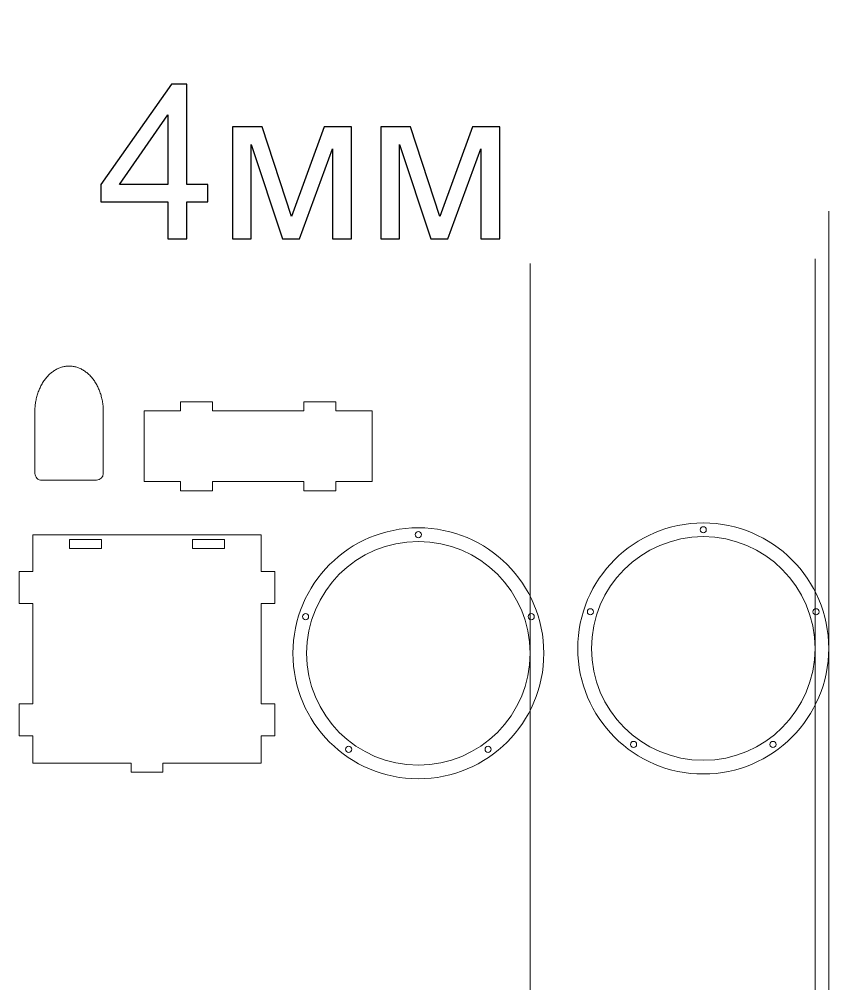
# Model space of a CAD drawing. Header units: millimetres. Extents: x -583 to 544, y -1993 to 850.
# Drawn here: x 188.7 to 543.5, y -208.2 to 214.4 of the extents above; entities that cross this region are included whole.
import ezdxf

# ---------------------------------------------------------------- set-up
doc = ezdxf.new("R2010")
doc.units = ezdxf.units.MM
doc.header["$MEASUREMENT"] = 0
doc.layers.add('layer 1', color=7, linetype='Continuous')

msp = doc.modelspace()

# ---------------------------------------------------------------- linework, layer by layer
at = {"layer": 'layer 1', "lineweight": 15}
for points, knots in [([(543.53, -61.314), (543.53, -30.9384), (518.9057, -6.314), (488.5301, -6.314), (488.5301, -6.314), (458.1544, -6.314), (433.5301, -30.9382), (433.53, -61.3139), (433.53, -61.3139), (433.5299, -91.6895), (458.1541, -116.3139), (488.5298, -116.314), (488.5298, -116.314), (518.9054, -116.3141), (543.5298, -91.6899), (543.53, -61.3143), (543.536, 849.9537), (543.53, -1883.85), (543.53, -61.314)], [0, 0, 0, 0, 0.2, 0.2, 0.2, 0.2, 0.4, 0.4, 0.4, 0.4, 0.6, 0.6, 0.6, 0.6, 1, 1, 1, 1.0003, 1.0003, 1.0003, 1.0003]), ([(412.6467, -63.4306), (412.6467, -36.3687), (390.7087, -14.4306), (363.6468, -14.4306), (363.6468, -14.4306), (336.5848, -14.4306), (314.6468, -36.3685), (314.6467, -63.4305), (314.6467, -63.4305), (314.6466, -90.4924), (336.5846, -112.4305), (363.6465, -112.4306), (363.6465, -112.4306), (390.7084, -112.4307), (412.6466, -90.4928), (412.6467, -63.4309), (412.6497, 748.4261), (412.6467, -1687.1446), (412.6467, -63.4306)], [0, 0, 0, 0, 0.2, 0.2, 0.2, 0.2, 0.4, 0.4, 0.4, 0.4, 0.6, 0.6, 0.6, 0.6, 1, 1, 1, 1.0003, 1.0003, 1.0003, 1.0003]), ([(537.53, -61.314), (537.53, -34.2521), (515.592, -12.314), (488.5301, -12.314), (488.5301, -12.314), (461.4681, -12.314), (439.5301, -34.2519), (439.53, -61.3139), (439.53, -61.3139), (439.5299, -88.3758), (461.4679, -110.3139), (488.5298, -110.314), (488.5298, -110.314), (515.5917, -110.3141), (537.5299, -88.3762), (537.53, -61.3143), (537.533, 750.5427), (537.53, -1685.028), (537.53, -61.314)], [0, 0, 0, 0, 0.2, 0.2, 0.2, 0.2, 0.4, 0.4, 0.4, 0.4, 0.6, 0.6, 0.6, 0.6, 1, 1, 1, 1.0003, 1.0003, 1.0003, 1.0003]), ([(195.5357, 42.4249), (195.5357, 42.4249), (195.5409, 42.9528), (195.5409, 42.9528), (195.5409, 42.9528), (195.5409, 42.9528), (195.5566, 43.4804), (195.5566, 43.4804), (195.5566, 43.4804), (195.5566, 43.4804), (195.5827, 44.0072), (195.5827, 44.0072), (195.5827, 44.0072), (195.5827, 44.0072), (195.6193, 44.5329), (195.6193, 44.5329), (195.6193, 44.5329), (195.6193, 44.5329), (195.6662, 45.0572), (195.6662, 45.0572), (195.6662, 45.0572), (195.6662, 45.0572), (195.7235, 45.5796), (195.7235, 45.5796), (195.7235, 45.5796), (195.7235, 45.5796), (195.7911, 46.0999), (195.7911, 46.0999), (195.7911, 46.0999), (195.7911, 46.0999), (195.869, 46.6175), (195.869, 46.6175), (195.869, 46.6175), (195.869, 46.6175), (195.9571, 47.1323), (195.9571, 47.1323), (195.9571, 47.1323), (195.9571, 47.1323), (196.0554, 47.6437), (196.0554, 47.6437), (196.0554, 47.6437), (196.0554, 47.6437), (196.1638, 48.1516), (196.1638, 48.1516), (196.1638, 48.1516), (196.1638, 48.1516), (196.2821, 48.6554), (196.2821, 48.6554), (196.2821, 48.6554), (196.2821, 48.6554), (196.4105, 49.1549), (196.4105, 49.1549), (196.4105, 49.1549), (196.4105, 49.1549), (196.5486, 49.6497), (196.5486, 49.6497), (196.5486, 49.6497), (196.5486, 49.6497), (196.6965, 50.1395), (196.6965, 50.1395), (196.6965, 50.1395), (196.6965, 50.1395), (196.8541, 50.6239), (196.8541, 50.6239), (196.8541, 50.6239), (196.8541, 50.6239), (197.0212, 51.1025), (197.0212, 51.1025), (197.0212, 51.1025), (197.0212, 51.1025), (197.1977, 51.5752), (197.1977, 51.5752), (197.1977, 51.5752), (197.1977, 51.5752), (197.3835, 52.0414), (197.3835, 52.0414), (197.3835, 52.0414), (197.3835, 52.0414), (197.5784, 52.501), (197.5784, 52.501), (197.5784, 52.501), (197.5784, 52.501), (197.7824, 52.9535), (197.7824, 52.9535), (197.7824, 52.9535), (197.7824, 52.9535), (197.9953, 53.3987), (197.9953, 53.3987), (197.9953, 53.3987), (197.9953, 53.3987), (198.217, 53.8363), (198.217, 53.8363), (198.217, 53.8363), (198.217, 53.8363), (198.4472, 54.2658), (198.4472, 54.2658), (198.4472, 54.2658), (198.4472, 54.2658), (198.6858, 54.6872), (198.6858, 54.6872), (198.6858, 54.6872), (198.6858, 54.6872), (198.9327, 55.1), (198.9327, 55.1), (198.9327, 55.1), (198.9327, 55.1), (199.1877, 55.5039), (199.1877, 55.5039), (199.1877, 55.5039), (199.1877, 55.5039), (199.4506, 55.8988), (199.4506, 55.8988), (199.4506, 55.8988), (199.4506, 55.8988), (199.7212, 56.2842), (199.7212, 56.2842), (199.7212, 56.2842), (199.7212, 56.2842), (199.9993, 56.66), (199.9993, 56.66), (199.9993, 56.66), (199.9993, 56.66), (200.2848, 57.0259), (200.2848, 57.0259), (200.2848, 57.0259), (200.2848, 57.0259), (200.5775, 57.3816), (200.5775, 57.3816), (200.5775, 57.3816), (200.5775, 57.3816), (200.877, 57.7269), (200.877, 57.7269), (200.877, 57.7269), (200.877, 57.7269), (201.1834, 58.0615), (201.1834, 58.0615), (201.1834, 58.0615), (201.1834, 58.0615), (201.4962, 58.3852), (201.4962, 58.3852), (201.4962, 58.3852), (201.4962, 58.3852), (201.8153, 58.6978), (201.8153, 58.6978), (201.8153, 58.6978), (201.8153, 58.6978), (202.1405, 58.9991), (202.1405, 58.9991), (202.1405, 58.9991), (202.1405, 58.9991), (202.4716, 59.2888), (202.4716, 59.2888), (202.4716, 59.2888), (202.4716, 59.2888), (202.8082, 59.5667), (202.8082, 59.5667), (202.8082, 59.5667), (202.8082, 59.5667), (203.1503, 59.8327), (203.1503, 59.8327), (203.1503, 59.8327), (203.1503, 59.8327), (203.4975, 60.0866), (203.4975, 60.0866), (203.4975, 60.0866), (203.4975, 60.0866), (203.8496, 60.3281), (203.8496, 60.3281), (203.8496, 60.3281), (203.8496, 60.3281), (204.2064, 60.5572), (204.2064, 60.5572), (204.2064, 60.5572), (204.2064, 60.5572), (204.5676, 60.7737), (204.5676, 60.7737), (204.5676, 60.7737), (204.5676, 60.7737), (204.9329, 60.9773), (204.9329, 60.9773), (204.9329, 60.9773), (204.9329, 60.9773), (205.3022, 61.1681), (205.3022, 61.1681), (205.3022, 61.1681), (205.3022, 61.1681), (205.6751, 61.3457), (205.6751, 61.3457), (205.6751, 61.3457), (205.6751, 61.3457), (206.0513, 61.5102), (206.0513, 61.5102), (206.0513, 61.5102), (206.0513, 61.5102), (206.4308, 61.6614), (206.4308, 61.6614), (206.4308, 61.6614), (206.4308, 61.6614), (206.813, 61.7992), (206.813, 61.7992), (206.813, 61.7992), (206.813, 61.7992), (207.1979, 61.9234), (207.1979, 61.9234), (207.1979, 61.9234), (207.1979, 61.9234), (207.5851, 62.0341), (207.5851, 62.0341), (207.5851, 62.0341), (207.5851, 62.0341), (207.9743, 62.1311), (207.9743, 62.1311), (207.9743, 62.1311), (207.9743, 62.1311), (208.3654, 62.2144), (208.3654, 62.2144), (208.3654, 62.2144), (208.3654, 62.2144), (208.7579, 62.2839), (208.7579, 62.2839), (208.7579, 62.2839), (208.7579, 62.2839), (209.1517, 62.3396), (209.1517, 62.3396), (209.1517, 62.3396), (209.1517, 62.3396), (209.5464, 62.3813), (209.5464, 62.3813), (209.5464, 62.3813), (209.5464, 62.3813), (209.9419, 62.4092), (209.9419, 62.4092), (209.9419, 62.4092), (209.9419, 62.4092), (210.3377, 62.4231), (210.3377, 62.4231), (210.3377, 62.4231), (210.3377, 62.4231), (210.7337, 62.4231), (210.7337, 62.4231), (210.7337, 62.4231), (210.7337, 62.4231), (211.1295, 62.4092), (211.1295, 62.4092), (211.1295, 62.4092), (211.1295, 62.4092), (211.525, 62.3813), (211.525, 62.3813), (211.525, 62.3813), (211.525, 62.3813), (211.9197, 62.3396), (211.9197, 62.3396), (211.9197, 62.3396), (211.9197, 62.3396), (212.3135, 62.2839), (212.3135, 62.2839), (212.3135, 62.2839), (212.3135, 62.2839), (212.706, 62.2144), (212.706, 62.2144), (212.706, 62.2144), (212.706, 62.2144), (213.0971, 62.1311), (213.0971, 62.1311), (213.0971, 62.1311), (213.0971, 62.1311), (213.4863, 62.0341), (213.4863, 62.0341), (213.4863, 62.0341), (213.4863, 62.0341), (213.8735, 61.9234), (213.8735, 61.9234), (213.8735, 61.9234), (213.8735, 61.9234), (214.2584, 61.7992), (214.2584, 61.7992), (214.2584, 61.7992), (214.2584, 61.7992), (214.6406, 61.6614), (214.6406, 61.6614), (214.6406, 61.6614), (214.6406, 61.6614), (215.0201, 61.5102), (215.0201, 61.5102), (215.0201, 61.5102), (215.0201, 61.5102), (215.3963, 61.3457), (215.3963, 61.3457), (215.3963, 61.3457), (215.3963, 61.3457), (215.7692, 61.1681), (215.7692, 61.1681), (215.7692, 61.1681), (215.7692, 61.1681), (216.1385, 60.9773), (216.1385, 60.9773), (216.1385, 60.9773), (216.1385, 60.9773), (216.5038, 60.7737), (216.5038, 60.7737), (216.5038, 60.7737), (216.5038, 60.7737), (216.865, 60.5572), (216.865, 60.5572), (216.865, 60.5572), (216.865, 60.5572), (217.2218, 60.3281), (217.2218, 60.3281), (217.2218, 60.3281), (217.2218, 60.3281), (217.5739, 60.0866), (217.5739, 60.0866), (217.5739, 60.0866), (217.5739, 60.0866), (217.9211, 59.8327), (217.9211, 59.8327), (217.9211, 59.8327), (217.9211, 59.8327), (218.2632, 59.5667), (218.2632, 59.5667), (218.2632, 59.5667), (218.2632, 59.5667), (218.5998, 59.2888), (218.5998, 59.2888), (218.5998, 59.2888), (218.5998, 59.2888), (218.9309, 58.9991), (218.9309, 58.9991), (218.9309, 58.9991), (218.9309, 58.9991), (219.2561, 58.6978), (219.2561, 58.6978), (219.2561, 58.6978), (219.2561, 58.6978), (219.5752, 58.3852), (219.5752, 58.3852), (219.5752, 58.3852), (219.5752, 58.3852), (219.888, 58.0615), (219.888, 58.0615), (219.888, 58.0615), (219.888, 58.0615), (220.1944, 57.7269), (220.1944, 57.7269), (220.1944, 57.7269), (220.1944, 57.7269), (220.4939, 57.3816), (220.4939, 57.3816), (220.4939, 57.3816), (220.4939, 57.3816), (220.7866, 57.0259), (220.7866, 57.0259), (220.7866, 57.0259), (220.7866, 57.0259), (221.0721, 56.66), (221.0721, 56.66), (221.0721, 56.66), (221.0721, 56.66), (221.3502, 56.2842), (221.3502, 56.2842), (221.3502, 56.2842), (221.3502, 56.2842), (221.6208, 55.8988), (221.6208, 55.8988), (221.6208, 55.8988), (221.6208, 55.8988), (221.8837, 55.5039), (221.8837, 55.5039), (221.8837, 55.5039), (221.8837, 55.5039), (222.1387, 55.1), (222.1387, 55.1), (222.1387, 55.1), (222.1387, 55.1), (222.3856, 54.6872), (222.3856, 54.6872), (222.3856, 54.6872), (222.3856, 54.6872), (222.6242, 54.2658), (222.6242, 54.2658), (222.6242, 54.2658), (222.6242, 54.2658), (222.8544, 53.8363), (222.8544, 53.8363), (222.8544, 53.8363), (222.8544, 53.8363), (223.0761, 53.3987), (223.0761, 53.3987), (223.0761, 53.3987), (223.0761, 53.3987), (223.289, 52.9535), (223.289, 52.9535), (223.289, 52.9535), (223.289, 52.9535), (223.493, 52.501), (223.493, 52.501), (223.493, 52.501), (223.493, 52.501), (223.6879, 52.0414), (223.6879, 52.0414), (223.6879, 52.0414), (223.6879, 52.0414), (223.8737, 51.5752), (223.8737, 51.5752), (223.8737, 51.5752), (223.8737, 51.5752), (224.0502, 51.1025), (224.0502, 51.1025), (224.0502, 51.1025), (224.0502, 51.1025), (224.2173, 50.6239), (224.2173, 50.6239), (224.2173, 50.6239), (224.2173, 50.6239), (224.3749, 50.1395), (224.3749, 50.1395), (224.3749, 50.1395), (224.3749, 50.1395), (224.5228, 49.6497), (224.5228, 49.6497), (224.5228, 49.6497), (224.5228, 49.6497), (224.6609, 49.1549), (224.6609, 49.1549), (224.6609, 49.1549), (224.6609, 49.1549), (224.7893, 48.6554), (224.7893, 48.6554), (224.7893, 48.6554), (224.7893, 48.6554), (224.9076, 48.1516), (224.9076, 48.1516), (224.9076, 48.1516), (224.9076, 48.1516), (225.016, 47.6437), (225.016, 47.6437), (225.016, 47.6437), (225.016, 47.6437), (225.1143, 47.1323), (225.1143, 47.1323), (225.1143, 47.1323), (225.1143, 47.1323), (225.2024, 46.6175), (225.2024, 46.6175), (225.2024, 46.6175), (225.2024, 46.6175), (225.2803, 46.0999), (225.2803, 46.0999), (225.2803, 46.0999), (225.2803, 46.0999), (225.3479, 45.5796), (225.3479, 45.5796), (225.3479, 45.5796), (225.3479, 45.5796), (225.4052, 45.0572), (225.4052, 45.0572), (225.4052, 45.0572), (225.4052, 45.0572), (225.4521, 44.5329), (225.4521, 44.5329), (225.4521, 44.5329), (225.4521, 44.5329), (225.4887, 44.0072), (225.4887, 44.0072), (225.4887, 44.0072), (225.4887, 44.0072), (225.5148, 43.4804), (225.5148, 43.4804), (225.5148, 43.4804), (225.5148, 43.4804), (225.5305, 42.9528), (225.5305, 42.9528), (225.5305, 42.9528), (225.5305, 42.9528), (225.5357, 42.4249), (225.5357, 42.4249)], [0, 0, 0, 0, 0.00833333, 0.00833333, 0.00833333, 0.00833333, 0.01666667, 0.01666667, 0.01666667, 0.01666667, 0.025, 0.025, 0.025, 0.025, 0.03333333, 0.03333333, 0.03333333, 0.03333333, 0.04166667, 0.04166667, 0.04166667, 0.04166667, 0.05, 0.05, 0.05, 0.05, 0.05833333, 0.05833333, 0.05833333, 0.05833333, 0.06666667, 0.06666667, 0.06666667, 0.06666667, 0.075, 0.075, 0.075, 0.075, 0.08333333, 0.08333333, 0.08333333, 0.08333333, 0.09166667, 0.09166667, 0.09166667, 0.09166667, 0.1, 0.1, 0.1, 0.1, 0.10833333, 0.10833333, 0.10833333, 0.10833333, 0.11666667, 0.11666667, 0.11666667, 0.11666667, 0.125, 0.125, 0.125, 0.125, 0.13333333, 0.13333333, 0.13333333, 0.13333333, 0.14166667, 0.14166667, 0.14166667, 0.14166667, 0.15, 0.15, 0.15, 0.15, 0.15833333, 0.15833333, 0.15833333, 0.15833333, 0.16666667, 0.16666667, 0.16666667, 0.16666667, 0.175, 0.175, 0.175, 0.175, 0.18333333, 0.18333333, 0.18333333, 0.18333333, 0.19166667, 0.19166667, 0.19166667, 0.19166667, 0.2, 0.2, 0.2, 0.2, 0.20833333, 0.20833333, 0.20833333, 0.20833333, 0.21666667, 0.21666667, 0.21666667, 0.21666667, 0.225, 0.225, 0.225, 0.225, 0.23333333, 0.23333333, 0.23333333, 0.23333333, 0.24166667, 0.24166667, 0.24166667, 0.24166667, 0.25, 0.25, 0.25, 0.25, 0.25833333, 0.25833333, 0.25833333, 0.25833333, 0.26666667, 0.26666667, 0.26666667, 0.26666667, 0.275, 0.275, 0.275, 0.275, 0.28333333, 0.28333333, 0.28333333, 0.28333333, 0.29166667, 0.29166667, 0.29166667, 0.29166667, 0.3, 0.3, 0.3, 0.3, 0.30833333, 0.30833333, 0.30833333, 0.30833333, 0.31666667, 0.31666667, 0.31666667, 0.31666667, 0.325, 0.325, 0.325, 0.325, 0.33333333, 0.33333333, 0.33333333, 0.33333333, 0.34166667, 0.34166667, 0.34166667, 0.34166667, 0.35, 0.35, 0.35, 0.35, 0.35833333, 0.35833333, 0.35833333, 0.35833333, 0.36666667, 0.36666667, 0.36666667, 0.36666667, 0.375, 0.375, 0.375, 0.375, 0.38333333, 0.38333333, 0.38333333, 0.38333333, 0.39166667, 0.39166667, 0.39166667, 0.39166667, 0.4, 0.4, 0.4, 0.4, 0.40833333, 0.40833333, 0.40833333, 0.40833333, 0.41666667, 0.41666667, 0.41666667, 0.41666667, 0.425, 0.425, 0.425, 0.425, 0.43333333, 0.43333333, 0.43333333, 0.43333333, 0.44166667, 0.44166667, 0.44166667, 0.44166667, 0.45, 0.45, 0.45, 0.45, 0.45833333, 0.45833333, 0.45833333, 0.45833333, 0.46666667, 0.46666667, 0.46666667, 0.46666667, 0.475, 0.475, 0.475, 0.475, 0.48333333, 0.48333333, 0.48333333, 0.48333333, 0.49166667, 0.49166667, 0.49166667, 0.49166667, 0.5, 0.5, 0.5, 0.5, 0.50833333, 0.50833333, 0.50833333, 0.50833333, 0.51666667, 0.51666667, 0.51666667, 0.51666667, 0.525, 0.525, 0.525, 0.525, 0.53333333, 0.53333333, 0.53333333, 0.53333333, 0.54166667, 0.54166667, 0.54166667, 0.54166667, 0.55, 0.55, 0.55, 0.55, 0.55833333, 0.55833333, 0.55833333, 0.55833333, 0.56666667, 0.56666667, 0.56666667, 0.56666667, 0.575, 0.575, 0.575, 0.575, 0.58333333, 0.58333333, 0.58333333, 0.58333333, 0.59166667, 0.59166667, 0.59166667, 0.59166667, 0.6, 0.6, 0.6, 0.6, 0.60833333, 0.60833333, 0.60833333, 0.60833333, 0.61666667, 0.61666667, 0.61666667, 0.61666667, 0.625, 0.625, 0.625, 0.625, 0.63333333, 0.63333333, 0.63333333, 0.63333333, 0.64166667, 0.64166667, 0.64166667, 0.64166667, 0.65, 0.65, 0.65, 0.65, 0.65833333, 0.65833333, 0.65833333, 0.65833333, 0.66666667, 0.66666667, 0.66666667, 0.66666667, 0.675, 0.675, 0.675, 0.675, 0.68333333, 0.68333333, 0.68333333, 0.68333333, 0.69166667, 0.69166667, 0.69166667, 0.69166667, 0.7, 0.7, 0.7, 0.7, 0.70833333, 0.70833333, 0.70833333, 0.70833333, 0.71666667, 0.71666667, 0.71666667, 0.71666667, 0.725, 0.725, 0.725, 0.725, 0.73333333, 0.73333333, 0.73333333, 0.73333333, 0.74166667, 0.74166667, 0.74166667, 0.74166667, 0.75, 0.75, 0.75, 0.75, 0.75833333, 0.75833333, 0.75833333, 0.75833333, 0.76666667, 0.76666667, 0.76666667, 0.76666667, 0.775, 0.775, 0.775, 0.775, 0.78333333, 0.78333333, 0.78333333, 0.78333333, 0.79166667, 0.79166667, 0.79166667, 0.79166667, 0.8, 0.8, 0.8, 0.8, 0.80833333, 0.80833333, 0.80833333, 0.80833333, 0.81666667, 0.81666667, 0.81666667, 0.81666667, 0.825, 0.825, 0.825, 0.825, 0.83333333, 0.83333333, 0.83333333, 0.83333333, 0.84166667, 0.84166667, 0.84166667, 0.84166667, 0.85, 0.85, 0.85, 0.85, 0.85833333, 0.85833333, 0.85833333, 0.85833333, 0.86666667, 0.86666667, 0.86666667, 0.86666667, 0.875, 0.875, 0.875, 0.875, 0.88333333, 0.88333333, 0.88333333, 0.88333333, 0.89166667, 0.89166667, 0.89166667, 0.89166667, 0.9, 0.9, 0.9, 0.9, 0.90833333, 0.90833333, 0.90833333, 0.90833333, 0.91666667, 0.91666667, 0.91666667, 0.91666667, 0.925, 0.925, 0.925, 0.925, 0.93333333, 0.93333333, 0.93333333, 0.93333333, 0.94166667, 0.94166667, 0.94166667, 0.94166667, 0.95, 0.95, 0.95, 0.95, 0.95833333, 0.95833333, 0.95833333, 0.95833333, 0.96666667, 0.96666667, 0.96666667, 0.96666667, 0.975, 0.975, 0.975, 0.975, 0.98333333, 0.98333333, 0.98333333, 0.98333333, 1, 1, 1, 1]), ([(195.5357, 15.4249), (195.5357, 14.6292), (195.8518, 13.8662), (196.4144, 13.3036), (196.4144, 13.3036), (196.977, 12.7409), (197.7401, 12.4249), (198.5357, 12.4249)], [0, 0, 0, 0, 0.33333333, 0.33333333, 0.33333333, 0.33333333, 1, 1, 1, 1]), ([(418.6467, -63.4306), (418.6467, -33.055), (394.0224, -8.4306), (363.6468, -8.4306), (363.6468, -8.4306), (333.2711, -8.4306), (308.6468, -33.0548), (308.6467, -63.4305), (308.6467, -63.4305), (308.6466, -93.8061), (333.2708, -118.4305), (363.6465, -118.4306), (363.6465, -118.4306), (394.0221, -118.4307), (418.6465, -93.8065), (418.6467, -63.4309), (418.6467, -63.4308), (418.6467, -63.4308), (418.6467, -63.4306)], [0, 0, 0, 0, 0.2, 0.2, 0.2, 0.2, 0.4, 0.4, 0.4, 0.4, 0.6, 0.6, 0.6, 0.6, 1, 1, 1, 1.0003, 1.0003, 1.0003, 1.0003]), ([(489.88, -9.314), (489.88, -8.5684), (489.2756, -7.964), (488.53, -7.964), (488.53, -7.964), (487.7844, -7.964), (487.18, -8.5684), (487.18, -9.314), (487.18, -9.314), (487.18, -10.0596), (487.7844, -10.664), (488.53, -10.664), (488.53, -10.664), (489.2756, -10.664), (489.88, -10.0596), (489.88, -9.314)], [0, 0, 0, 0, 0.2, 0.2, 0.2, 0.2, 0.4, 0.4, 0.4, 0.4, 0.6, 0.6, 0.6, 0.6, 1, 1, 1, 1]), ([(364.9967, -11.4306), (364.9967, -10.685), (364.3923, -10.0806), (363.6467, -10.0806), (363.6467, -10.0806), (362.9011, -10.0806), (362.2967, -10.685), (362.2967, -11.4306), (362.2967, -11.4306), (362.2967, -12.1762), (362.9011, -12.7806), (363.6467, -12.7806), (363.6467, -12.7806), (364.3923, -12.7806), (364.9967, -12.1762), (364.9967, -11.4306)], [0, 0, 0, 0, 0.2, 0.2, 0.2, 0.2, 0.4, 0.4, 0.4, 0.4, 0.6, 0.6, 0.6, 0.6, 1, 1, 1, 1]), ([(315.5418, -47.3617), (315.5418, -46.6161), (314.9373, -46.0117), (314.1918, -46.0117), (314.1918, -46.0117), (313.4462, -46.0117), (312.8418, -46.6161), (312.8418, -47.3617), (312.8418, -47.3617), (312.8418, -48.1073), (313.4462, -48.7117), (314.1918, -48.7117), (314.1918, -48.7117), (314.9373, -48.7117), (315.5418, -48.1073), (315.5418, -47.3617)], [0, 0, 0, 0, 0.2, 0.2, 0.2, 0.2, 0.4, 0.4, 0.4, 0.4, 0.6, 0.6, 0.6, 0.6, 1, 1, 1, 1]), ([(414.4516, -47.3617), (414.4516, -46.6161), (413.8472, -46.0117), (413.1016, -46.0117), (413.1016, -46.0117), (412.3561, -46.0117), (411.7516, -46.6161), (411.7516, -47.3617), (411.7516, -47.3617), (411.7516, -48.1073), (412.356, -48.7117), (413.1016, -48.7117), (413.1016, -48.7117), (413.8472, -48.7117), (414.4516, -48.1073), (414.4516, -47.3617)], [0, 0, 0, 0, 0.2, 0.2, 0.2, 0.2, 0.4, 0.4, 0.4, 0.4, 0.6, 0.6, 0.6, 0.6, 1, 1, 1, 1]), ([(440.4251, -45.2451), (440.4251, -44.4995), (439.8206, -43.8951), (439.0751, -43.8951), (439.0751, -43.8951), (438.3295, -43.8951), (437.7251, -44.4995), (437.7251, -45.2451), (437.7251, -45.2451), (437.7251, -45.9907), (438.3295, -46.5951), (439.0751, -46.5951), (439.0751, -46.5951), (439.8206, -46.5951), (440.4251, -45.9907), (440.4251, -45.2451)], [0, 0, 0, 0, 0.2, 0.2, 0.2, 0.2, 0.4, 0.4, 0.4, 0.4, 0.6, 0.6, 0.6, 0.6, 1, 1, 1, 1]), ([(539.3349, -45.2451), (539.3349, -44.4995), (538.7305, -43.8951), (537.9849, -43.8951), (537.9849, -43.8951), (537.2394, -43.8951), (536.6349, -44.4995), (536.6349, -45.2451), (536.6349, -45.2451), (536.6349, -45.9907), (537.2393, -46.5951), (537.9849, -46.5951), (537.9849, -46.5951), (538.7305, -46.5951), (539.3349, -45.9907), (539.3349, -45.2451)], [0, 0, 0, 0, 0.2, 0.2, 0.2, 0.2, 0.4, 0.4, 0.4, 0.4, 0.6, 0.6, 0.6, 0.6, 1, 1, 1, 1]), ([(334.4319, -105.4995), (334.4319, -104.7539), (333.8275, -104.1495), (333.0819, -104.1495), (333.0819, -104.1495), (332.3363, -104.1495), (331.7319, -104.7539), (331.7319, -105.4995), (331.7319, -105.4995), (331.7319, -106.2451), (332.3363, -106.8495), (333.0819, -106.8495), (333.0819, -106.8495), (333.8274, -106.8495), (334.4319, -106.2451), (334.4319, -105.4995)], [0, 0, 0, 0, 0.2, 0.2, 0.2, 0.2, 0.4, 0.4, 0.4, 0.4, 0.6, 0.6, 0.6, 0.6, 1, 1, 1, 1]), ([(395.5615, -105.4995), (395.5615, -104.7539), (394.9571, -104.1495), (394.2115, -104.1495), (394.2115, -104.1495), (393.466, -104.1495), (392.8615, -104.7539), (392.8615, -105.4995), (392.8615, -105.4995), (392.8615, -106.2451), (393.4659, -106.8495), (394.2115, -106.8495), (394.2115, -106.8495), (394.9571, -106.8495), (395.5615, -106.2451), (395.5615, -105.4995)], [0, 0, 0, 0, 0.2, 0.2, 0.2, 0.2, 0.4, 0.4, 0.4, 0.4, 0.6, 0.6, 0.6, 0.6, 1, 1, 1, 1]), ([(459.3152, -103.3829), (459.3152, -102.6373), (458.7108, -102.0329), (457.9652, -102.0329), (457.9652, -102.0329), (457.2196, -102.0329), (456.6152, -102.6373), (456.6152, -103.3829), (456.6152, -103.3829), (456.6152, -104.1285), (457.2196, -104.7329), (457.9652, -104.7329), (457.9652, -104.7329), (458.7107, -104.7329), (459.3152, -104.1285), (459.3152, -103.3829)], [0, 0, 0, 0, 0.2, 0.2, 0.2, 0.2, 0.4, 0.4, 0.4, 0.4, 0.6, 0.6, 0.6, 0.6, 1, 1, 1, 1]), ([(520.4448, -103.3829), (520.4448, -102.6373), (519.8404, -102.0329), (519.0948, -102.0329), (519.0948, -102.0329), (518.3493, -102.0329), (517.7448, -102.6373), (517.7448, -103.3829), (517.7448, -103.3829), (517.7448, -104.1285), (518.3492, -104.7329), (519.0948, -104.7329), (519.0948, -104.7329), (519.8404, -104.7329), (520.4448, -104.1285), (520.4448, -103.3829)], [0, 0, 0, 0, 0.2, 0.2, 0.2, 0.2, 0.4, 0.4, 0.4, 0.4, 0.6, 0.6, 0.6, 0.6, 1, 1, 1, 1])]:
    msp.add_open_spline(points, degree=3, knots=knots, dxfattribs=at)
at = {"layer": 'layer 1', "color": 250}
for points, knots in [([(253.8749, 118.2106), (253.8749, 118.2106), (253.8749, 134.4817), (253.8749, 134.4817), (253.8749, 134.4817), (253.8749, 134.4817), (224.5176, 134.4817), (224.5176, 134.4817), (224.5176, 134.4817), (224.5176, 134.4817), (224.5176, 142.0496), (224.5176, 142.0496), (224.5176, 142.0496), (224.5176, 142.0496), (255.4043, 185.9438), (255.4043, 185.9438), (255.4043, 185.9438), (255.4043, 185.9438), (262.1997, 185.9438), (262.1997, 185.9438), (262.1997, 185.9438), (262.1997, 185.9438), (262.1997, 142.0496), (262.1997, 142.0496), (262.1997, 142.0496), (262.1997, 142.0496), (271.3443, 142.0496), (271.3443, 142.0496), (271.3443, 142.0496), (271.3443, 142.0496), (271.3443, 134.4817), (271.3443, 134.4817), (271.3443, 134.4817), (271.3443, 134.4817), (262.1997, 134.4817), (262.1997, 134.4817), (262.1997, 134.4817), (262.1997, 134.4817), (262.1997, 118.2106), (262.1997, 118.2106), (262.1997, 118.2106), (262.1997, 118.2106), (253.8749, 118.2106), (253.8749, 118.2106)], [0, 0, 0, 0, 0.08333333, 0.08333333, 0.08333333, 0.08333333, 0.16666667, 0.16666667, 0.16666667, 0.16666667, 0.25, 0.25, 0.25, 0.25, 0.33333333, 0.33333333, 0.33333333, 0.33333333, 0.41666667, 0.41666667, 0.41666667, 0.41666667, 0.5, 0.5, 0.5, 0.5, 0.58333333, 0.58333333, 0.58333333, 0.58333333, 0.66666667, 0.66666667, 0.66666667, 0.66666667, 0.75, 0.75, 0.75, 0.75, 0.83333333, 0.83333333, 0.83333333, 0.83333333, 1, 1, 1, 1]), ([(253.8749, 142.0496), (253.8749, 142.0496), (253.8749, 172.5737), (253.8749, 172.5737), (253.8749, 172.5737), (253.8749, 172.5737), (232.6846, 142.0496), (232.6846, 142.0496), (232.6846, 142.0496), (232.6846, 142.0496), (253.8749, 142.0496), (253.8749, 142.0496)], [0, 0, 0, 0, 0.25, 0.25, 0.25, 0.25, 0.5, 0.5, 0.5, 0.5, 1, 1, 1, 1]), ([(282.1759, 167.3077), (282.1759, 167.3077), (295.1202, 167.3077), (295.1202, 167.3077), (295.1202, 167.3077), (295.1202, 167.3077), (308.0015, 128.0016), (308.0015, 128.0016), (308.0015, 128.0016), (308.0015, 128.0016), (322.3333, 167.3077), (322.3333, 167.3077), (322.3333, 167.3077), (322.3333, 167.3077), (334.3001, 167.3077), (334.3001, 167.3077), (334.3001, 167.3077), (334.3001, 167.3077), (334.3001, 118.2106), (334.3001, 118.2106), (334.3001, 118.2106), (334.3001, 118.2106), (325.9754, 118.2106), (325.9754, 118.2106), (325.9754, 118.2106), (325.9754, 118.2106), (325.9754, 157.7058), (325.9754, 157.7058), (325.9754, 157.7058), (325.9754, 157.7058), (311.4701, 118.2106), (311.4701, 118.2106), (311.4701, 118.2106), (311.4701, 118.2106), (304.0283, 118.2106), (304.0283, 118.2106), (304.0283, 118.2106), (304.0283, 118.2106), (290.3114, 159.5978), (290.3114, 159.5978), (290.3114, 159.5978), (290.3114, 159.5978), (290.3114, 118.2106), (290.3114, 118.2106), (290.3114, 118.2106), (290.3114, 118.2106), (282.1759, 118.2106), (282.1759, 118.2106), (282.1759, 118.2106), (282.1759, 118.2106), (282.1759, 167.3077), (282.1759, 167.3077)], [0, 0, 0, 0, 0.07142857, 0.07142857, 0.07142857, 0.07142857, 0.14285714, 0.14285714, 0.14285714, 0.14285714, 0.21428571, 0.21428571, 0.21428571, 0.21428571, 0.28571429, 0.28571429, 0.28571429, 0.28571429, 0.35714286, 0.35714286, 0.35714286, 0.35714286, 0.42857143, 0.42857143, 0.42857143, 0.42857143, 0.5, 0.5, 0.5, 0.5, 0.57142857, 0.57142857, 0.57142857, 0.57142857, 0.64285714, 0.64285714, 0.64285714, 0.64285714, 0.71428571, 0.71428571, 0.71428571, 0.71428571, 0.78571429, 0.78571429, 0.78571429, 0.78571429, 0.85714286, 0.85714286, 0.85714286, 0.85714286, 1, 1, 1, 1]), ([(347.213, 167.3077), (347.213, 167.3077), (360.1573, 167.3077), (360.1573, 167.3077), (360.1573, 167.3077), (360.1573, 167.3077), (373.0386, 128.0016), (373.0386, 128.0016), (373.0386, 128.0016), (373.0386, 128.0016), (387.3704, 167.3077), (387.3704, 167.3077), (387.3704, 167.3077), (387.3704, 167.3077), (399.3372, 167.3077), (399.3372, 167.3077), (399.3372, 167.3077), (399.3372, 167.3077), (399.3372, 118.2106), (399.3372, 118.2106), (399.3372, 118.2106), (399.3372, 118.2106), (391.0125, 118.2106), (391.0125, 118.2106), (391.0125, 118.2106), (391.0125, 118.2106), (391.0125, 157.7058), (391.0125, 157.7058), (391.0125, 157.7058), (391.0125, 157.7058), (376.5072, 118.2106), (376.5072, 118.2106), (376.5072, 118.2106), (376.5072, 118.2106), (369.0654, 118.2106), (369.0654, 118.2106), (369.0654, 118.2106), (369.0654, 118.2106), (355.3485, 159.5978), (355.3485, 159.5978), (355.3485, 159.5978), (355.3485, 159.5978), (355.3485, 118.2106), (355.3485, 118.2106), (355.3485, 118.2106), (355.3485, 118.2106), (347.213, 118.2106), (347.213, 118.2106), (347.213, 118.2106), (347.213, 118.2106), (347.213, 167.3077), (347.213, 167.3077)], [0, 0, 0, 0, 0.07142857, 0.07142857, 0.07142857, 0.07142857, 0.14285714, 0.14285714, 0.14285714, 0.14285714, 0.21428571, 0.21428571, 0.21428571, 0.21428571, 0.28571429, 0.28571429, 0.28571429, 0.28571429, 0.35714286, 0.35714286, 0.35714286, 0.35714286, 0.42857143, 0.42857143, 0.42857143, 0.42857143, 0.5, 0.5, 0.5, 0.5, 0.57142857, 0.57142857, 0.57142857, 0.57142857, 0.64285714, 0.64285714, 0.64285714, 0.64285714, 0.71428571, 0.71428571, 0.71428571, 0.71428571, 0.78571429, 0.78571429, 0.78571429, 0.78571429, 0.85714286, 0.85714286, 0.85714286, 0.85714286, 1, 1, 1, 1])]:
    msp.add_open_spline(points, degree=3, knots=knots, dxfattribs=at)
at = {"layer": 'layer 1', "lineweight": 15}
for points in [[(273.4255, 46.8123), (273.4255, 46.8123), (259.4255, 46.8123), (259.4255, 46.8123)], [(259.4255, 46.8123), (259.4255, 46.8123), (259.4255, 42.8123), (259.4255, 42.8123)], [(273.4255, 42.8123), (273.4255, 42.8123), (273.4255, 46.8123), (273.4255, 46.8123)], [(327.4255, 46.8123), (327.4255, 46.8123), (313.4255, 46.8123), (313.4255, 46.8123)], [(313.4255, 46.8123), (313.4255, 46.8123), (313.4255, 42.8123), (313.4255, 42.8123)], [(327.4255, 42.8123), (327.4255, 42.8123), (327.4255, 46.8123), (327.4255, 46.8123)], [(195.5357, 42.4249), (195.5357, 42.4249), (195.5357, 15.4249), (195.5357, 15.4249)], [(225.5357, 15.4249), (225.5357, 15.4249), (225.5357, 42.4249), (225.5357, 42.4249)], [(259.4255, 42.8123), (259.4255, 42.8123), (243.4255, 42.8123), (243.4255, 42.8123)], [(243.4255, 42.8123), (243.4255, 42.8123), (243.4255, 11.8123), (243.4255, 11.8123)], [(313.4255, 42.8123), (313.4255, 42.8123), (273.4255, 42.8123), (273.4255, 42.8123)], [(343.4255, 42.8123), (343.4255, 42.8123), (327.4255, 42.8123), (327.4255, 42.8123)], [(343.4255, 11.8123), (343.4255, 11.8123), (343.4255, 42.8123), (343.4255, 42.8123)], [(222.5357, 12.4249), (224.1925, 12.4249), (225.5357, 13.768), (225.5357, 15.4249)], [(198.5357, 12.4249), (198.5357, 12.4249), (222.5357, 12.4249), (222.5357, 12.4249)], [(243.4255, 11.8123), (243.4255, 11.8123), (259.4255, 11.8123), (259.4255, 11.8123)], [(259.4255, 11.8123), (259.4255, 11.8123), (259.4255, 7.8123), (259.4255, 7.8123)], [(273.4255, 11.8123), (273.4255, 11.8123), (313.4255, 11.8123), (313.4255, 11.8123)], [(273.4255, 7.8123), (273.4255, 7.8123), (273.4255, 11.8123), (273.4255, 11.8123)], [(313.4255, 11.8123), (313.4255, 11.8123), (313.4255, 7.8123), (313.4255, 7.8123)], [(327.4255, 11.8123), (327.4255, 11.8123), (343.4255, 11.8123), (343.4255, 11.8123)], [(327.4255, 7.8123), (327.4255, 7.8123), (327.4255, 11.8123), (327.4255, 11.8123)], [(259.4255, 7.8123), (259.4255, 7.8123), (273.4255, 7.8123), (273.4255, 7.8123)], [(313.4255, 7.8123), (313.4255, 7.8123), (327.4255, 7.8123), (327.4255, 7.8123)], [(194.6969, -11.5462), (194.6969, -11.5462), (194.6969, -27.5462), (194.6969, -27.5462)], [(294.6969, -11.5462), (294.6969, -11.5462), (194.6969, -11.5462), (194.6969, -11.5462)], [(294.6969, -27.5462), (294.6969, -27.5462), (294.6969, -11.5462), (294.6969, -11.5462)], [(210.6969, -13.5462), (210.6969, -13.5462), (210.6969, -17.5462), (210.6969, -17.5462)], [(224.6969, -13.5462), (224.6969, -13.5462), (210.6969, -13.5462), (210.6969, -13.5462)], [(224.6969, -17.5462), (224.6969, -17.5462), (224.6969, -13.5462), (224.6969, -13.5462)], [(278.6969, -13.5462), (278.6969, -13.5462), (264.6969, -13.5462), (264.6969, -13.5462)], [(264.6969, -13.5462), (264.6969, -13.5462), (264.6969, -17.5462), (264.6969, -17.5462)], [(278.6969, -17.5462), (278.6969, -17.5462), (278.6969, -13.5462), (278.6969, -13.5462)], [(210.6969, -17.5462), (210.6969, -17.5462), (224.6969, -17.5462), (224.6969, -17.5462)], [(264.6969, -17.5462), (264.6969, -17.5462), (278.6969, -17.5462), (278.6969, -17.5462)], [(188.6969, -27.5462), (188.6969, -27.5462), (188.6969, -41.5462), (188.6969, -41.5462)], [(194.6969, -27.5462), (194.6969, -27.5462), (188.6969, -27.5462), (188.6969, -27.5462)], [(300.6969, -27.5462), (300.6969, -27.5462), (294.6969, -27.5462), (294.6969, -27.5462)], [(300.6969, -41.5462), (300.6969, -41.5462), (300.6969, -27.5462), (300.6969, -27.5462)], [(188.6969, -41.5462), (188.6969, -41.5462), (194.6969, -41.5462), (194.6969, -41.5462)], [(194.6969, -41.5462), (194.6969, -41.5462), (194.6969, -85.5462), (194.6969, -85.5462)], [(294.6969, -41.5462), (294.6969, -41.5462), (300.6969, -41.5462), (300.6969, -41.5462)], [(294.6969, -85.5462), (294.6969, -85.5462), (294.6969, -41.5462), (294.6969, -41.5462)], [(188.6969, -85.5462), (188.6969, -85.5462), (188.6969, -99.5462), (188.6969, -99.5462)], [(194.6969, -85.5462), (194.6969, -85.5462), (188.6969, -85.5462), (188.6969, -85.5462)], [(300.6969, -85.5462), (300.6969, -85.5462), (294.6969, -85.5462), (294.6969, -85.5462)], [(300.6969, -99.5462), (300.6969, -99.5462), (300.6969, -85.5462), (300.6969, -85.5462)], [(188.6969, -99.5462), (188.6969, -99.5462), (194.6969, -99.5462), (194.6969, -99.5462)], [(194.6969, -99.5462), (194.6969, -99.5462), (194.6969, -111.5462), (194.6969, -111.5462)], [(294.6969, -99.5462), (294.6969, -99.5462), (300.6969, -99.5462), (300.6969, -99.5462)], [(294.6969, -111.5462), (294.6969, -111.5462), (294.6969, -99.5462), (294.6969, -99.5462)], [(194.6969, -111.5462), (194.6969, -111.5462), (237.6969, -111.5462), (237.6969, -111.5462)], [(237.6969, -111.5462), (237.6969, -111.5462), (237.6969, -115.5462), (237.6969, -115.5462)], [(251.6969, -115.5462), (251.6969, -115.5462), (251.6969, -111.5462), (251.6969, -111.5462)], [(251.6969, -111.5462), (251.6969, -111.5462), (294.6969, -111.5462), (294.6969, -111.5462)], [(237.6969, -115.5462), (237.6969, -115.5462), (251.6969, -115.5462), (251.6969, -115.5462)]]:
    msp.add_open_spline(points, degree=3, dxfattribs=at)

doc.saveas('drawing.dxf')
